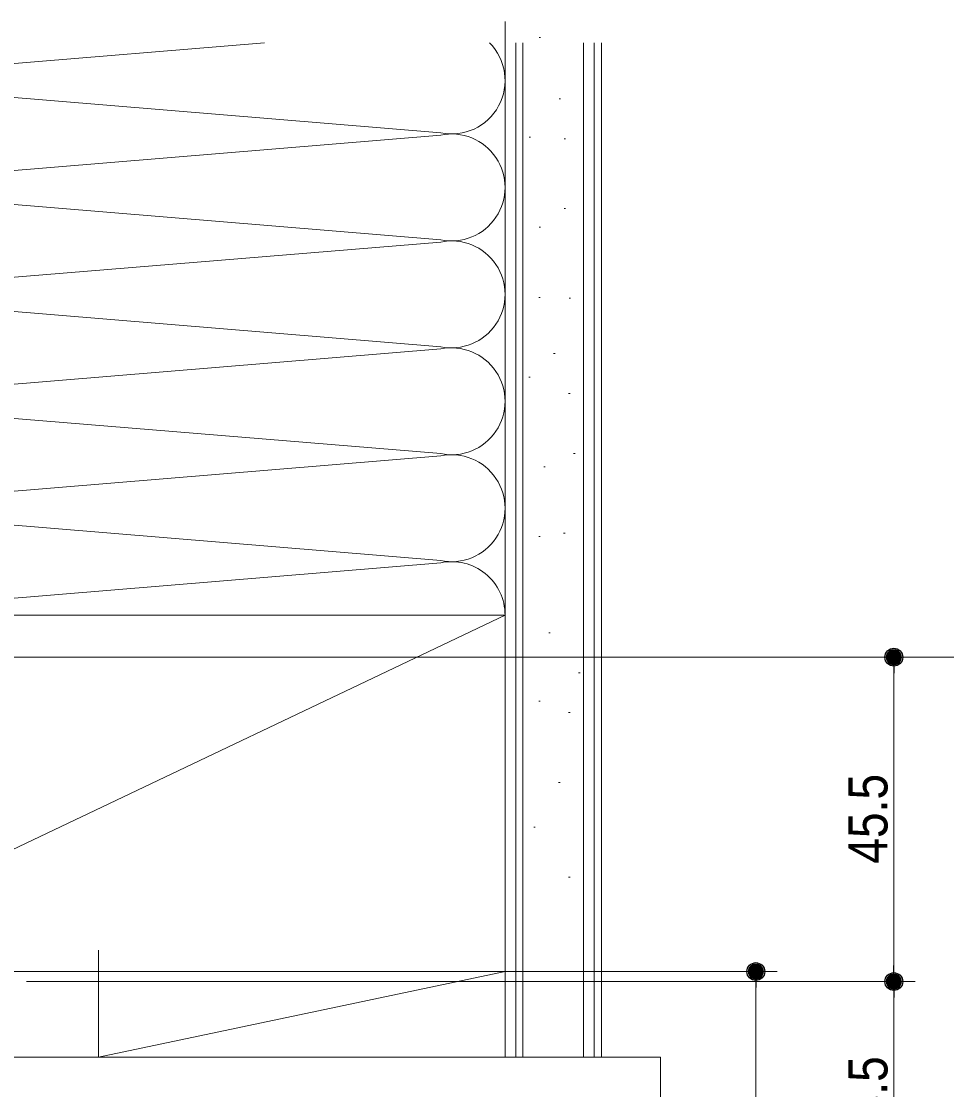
# Model space of a CAD drawing. Units: millimetres, scale not verified. Extents: x -909 to 909, y -457 to 457.
# Drawn here: x -628.9 to -499.2, y 127.6 to 277.5 of the extents above; entities that cross this region are included whole.
import ezdxf
from ezdxf.enums import TextEntityAlignment as Align

# ---------------------------------------------------------------- set-up
doc = ezdxf.new("R2010")
doc.units = ezdxf.units.MM
doc.header["$LTSCALE"] = 5
doc.header["$PDMODE"] = 32
doc.header["$PDSIZE"] = 2.5
for name, color, linetype, lineweight in [('0-1_3一般', 7, 'Continuous', 15), ('0-2_2寸法-1', 7, 'Continuous', 15), ('0-3_0', 7, 'Continuous', 25)]:
    doc.layers.add(name, color=color, linetype=linetype, lineweight=lineweight)
doc.layers.add('0-4_Defpoints', color=7, linetype='Continuous')
doc.styles.add('ＭＳ Ｐゴシック', font='')
doc.styles.get('ＭＳ Ｐゴシック').set_extended_font_data('MS PGothic')

# ---------------------------------------------------------------- blocks, each defined once
blk = doc.blocks.new('_Dot')
at = {"layer": '0-3_0'}
blk.add_line((-2.5, 0), (-5, 0), dxfattribs=at)
for points in [[(0, 0), (-2.5, 0), (-2.48, 0.31)], [(0, 0), (-2.48, -0.31), (-2.5, 0)], [(0, 0), (-2.48, 0.31), (-2.42, 0.62)], [(0, 0), (-2.42, -0.62), (-2.48, -0.31)], [(0, 0), (-2.42, 0.62), (-2.32, 0.92)], [(0, 0), (-2.32, -0.92), (-2.42, -0.62)], [(0, 0), (-2.32, 0.92), (-2.19, 1.2)], [(0, 0), (-2.19, -1.2), (-2.32, -0.92)], [(0, 0), (-2.19, 1.2), (-2.02, 1.47)], [(0, 0), (-2.02, -1.47), (-2.19, -1.2)], [(0, 0), (-2.02, 1.47), (-1.82, 1.71)], [(0, 0), (-1.82, -1.71), (-2.02, -1.47)], [(0, 0), (-1.82, 1.71), (-1.59, 1.93)], [(0, 0), (-1.59, -1.93), (-1.82, -1.71)], [(0, 0), (-1.59, 1.93), (-1.34, 2.11)], [(0, 0), (-1.34, -2.11), (-1.59, -1.93)], [(0, 0), (-1.34, 2.11), (-1.06, 2.26)], [(0, 0), (-1.06, -2.26), (-1.34, -2.11)], [(0, 0), (-1.06, 2.26), (-0.77, 2.38)], [(0, 0), (-0.77, -2.38), (-1.06, -2.26)], [(0, 0), (-0.77, 2.38), (-0.47, 2.46)], [(0, 0), (-0.47, -2.46), (-0.77, -2.38)], [(0, 0), (-0.47, 2.46), (-0.16, 2.5)], [(0, 0), (-0.16, -2.5), (-0.47, -2.46)], [(0, 0), (-0.16, 2.5), (0.16, 2.5)], [(0, 0), (0.16, -2.5), (-0.16, -2.5)], [(0, 0), (0.16, 2.5), (0.47, 2.46)], [(0, 0), (0.47, 2.46), (0.77, 2.38)], [(0, 0), (0.77, 2.38), (1.06, 2.26)], [(0, 0), (1.06, 2.26), (1.34, 2.11)], [(0, 0), (1.34, 2.11), (1.59, 1.93)], [(0, 0), (1.59, 1.93), (1.82, 1.71)], [(0, 0), (1.82, 1.71), (2.02, 1.47)], [(0, 0), (2.02, 1.47), (2.19, 1.2)], [(0, 0), (2.19, 1.2), (2.32, 0.92)], [(0, 0), (2.32, 0.92), (2.42, 0.62)], [(0, 0), (2.42, 0.62), (2.48, 0.31)], [(0, 0), (2.48, 0.31), (2.5, 0)], [(0, 0), (0.47, -2.46), (0.16, -2.5)], [(0, 0), (0.77, -2.38), (0.47, -2.46)], [(0, 0), (1.06, -2.26), (0.77, -2.38)], [(0, 0), (1.34, -2.11), (1.06, -2.26)], [(0, 0), (1.59, -1.93), (1.34, -2.11)], [(0, 0), (1.82, -1.71), (1.59, -1.93)], [(0, 0), (2.02, -1.47), (1.82, -1.71)], [(0, 0), (2.19, -1.2), (2.02, -1.47)], [(0, 0), (2.32, -0.92), (2.19, -1.2)], [(0, 0), (2.42, -0.62), (2.32, -0.92)], [(0, 0), (2.48, -0.31), (2.42, -0.62)], [(0, 0), (2.5, 0), (2.48, -0.31)]]:
    blk.add_solid(points, dxfattribs=at)

msp = doc.modelspace()

# ---------------------------------------------------------------- linework, layer by layer
at = {"layer": '0-1_3一般'}
for p, q in [((-561.088, 277.47), (-561.088, 197.17)), ((-657.056, 269.328), (-594.83, 274.47)), ((-561.088, 274.47), (-561.088, 132.168)), ((-559.588, 132.168), (-559.588, 274.47)), ((-558.588, 132.168), (-558.588, 274.47)), ((-556.317, 275.192), (-556.117, 275.192)), ((-550.088, 132.168), (-550.088, 274.47)), ((-548.588, 274.47), (-548.588, 132.168)), ((-547.588, 132.168), (-547.588, 274.47)), ((-657.056, 269.012), (-570.119, 261.828)), ((-553.519, 266.597), (-553.319, 266.597)), ((-657.056, 254.328), (-570.119, 261.512)), ((-557.715, 261.204), (-557.515, 261.204)), ((-552.82, 261.002), (-552.62, 261.002)), ((-570.119, 246.828), (-657.056, 254.012)), ((-552.82, 251.211), (-552.62, 251.211)), ((-556.317, 248.616), (-556.117, 248.616)), ((-657.056, 239.328), (-570.119, 246.512)), ((-570.119, 231.828), (-657.056, 239.012)), ((-556.375, 238.753), (-556.175, 238.753)), ((-552.12, 238.622), (-551.92, 238.622)), ((-657.056, 224.328), (-570.119, 231.512)), ((-554.277, 230.858), (-554.077, 230.858)), ((-557.774, 227.563), (-557.574, 227.563)), ((-552.179, 225.263), (-551.979, 225.263)), ((-657.056, 224.012), (-570.119, 216.828)), ((-570.119, 216.512), (-657.056, 209.328)), ((-551.479, 216.87), (-551.279, 216.87)), ((-555.675, 214.975), (-555.475, 214.975)), ((-657.056, 209.012), (-570.119, 201.828)), ((-552.878, 205.681), (-552.678, 205.681)), ((-556.375, 205.184), (-556.175, 205.184)), ((-657.056, 194.328), (-570.119, 201.512)), ((-561.088, 152.17), (-561.088, 197.17)), ((-561.088, 194.17), (-666.088, 194.17)), ((-666.088, 144.17), (-561.088, 194.17)), ((-554.976, 191.694), (-554.776, 191.694)), ((-550.78, 186.099), (-550.58, 186.099)), ((-556.375, 182.105), (-556.175, 182.105)), ((-552.179, 180.504), (-551.979, 180.504)), ((-553.577, 170.713), (-553.377, 170.713)), ((-557.074, 164.419), (-556.874, 164.419)), ((-552.179, 157.425), (-551.979, 157.425)), ((-561.088, 132.168), (-561.088, 149.17)), ((-618.088, 132.168), (-618.088, 147.17)), ((-666.088, 144.17), (-561.088, 144.17)), ((-666.088, 144.17), (-561.088, 144.17)), ((-561.088, 144.17), (-618.088, 132.168)), ((-660.088, 132.168), (-539.288, 132.168)), ((-561.088, 132.168), (-548.588, 132.168)), ((-539.288, 132.168), (-539.288, 114.168))]:
    msp.add_line(p, q, dxfattribs=at)
for centre, start, end in [((-568.588, 269.17), 258.21646, 44.96466), ((-568.588, 254.17), 258.21646, 101.78354), ((-568.588, 239.17), 258.21646, 101.78354), ((-568.588, 224.17), 258.21646, 101.78354), ((-568.588, 209.17), 258.21646, 101.78354), ((-568.588, 194.17), 0, 101.78354)]:
    msp.add_arc(centre, 7.5, start, end, dxfattribs=at)
at = {"layer": '0-2_2寸法-1'}
for p, q in [((-675.588, 188.27), (-483.399, 188.27)), ((-675.588, 188.27), (-503.578, 188.27)), ((-506.578, 145.021), (-506.578, 186.019)), ((-628.188, 144.17), (-522.924, 144.17)), ((-628.188, 142.77), (-503.578, 142.77)), ((-628.188, 142.77), (-503.578, 142.77)), ((-525.924, -202.276), (-525.924, 141.919)), ((-506.578, 111.421), (-506.578, 140.519))]:
    msp.add_line(p, q, dxfattribs=at)
at = {"layer": '0-4_Defpoints'}
for p in [(-506.578, 188.27), (-525.924, 144.17), (-506.578, 142.77)]:
    msp.add_point(p, dxfattribs=at)

# ---------------------------------------------------------------- block references
at = {"layer": '0-2_2寸法-1', "xscale": 0.4502051, "yscale": 0.4502051}
for p, rotation in [((-506.578, 188.27), 90), ((-525.924, 144.17), 90), ((-506.578, 142.77), 270), ((-506.578, 142.77), 90)]:
    msp.add_blockref('_Dot', p, dxfattribs=dict(at, rotation=rotation))

# ---------------------------------------------------------------- texts
at = {"layer": '0-2_2寸法-1', "style": 'ＭＳ Ｐゴシック', "width": 0.9}
for s, p in [('45.5', (-505.819, 159.297)), ('33.5', (-505.819, 119.688))]:
    msp.add_text(s, height=5.499, rotation=90, dxfattribs=at).set_placement(p, align=Align.BOTTOM_LEFT)

doc.saveas('drawing.dxf')
